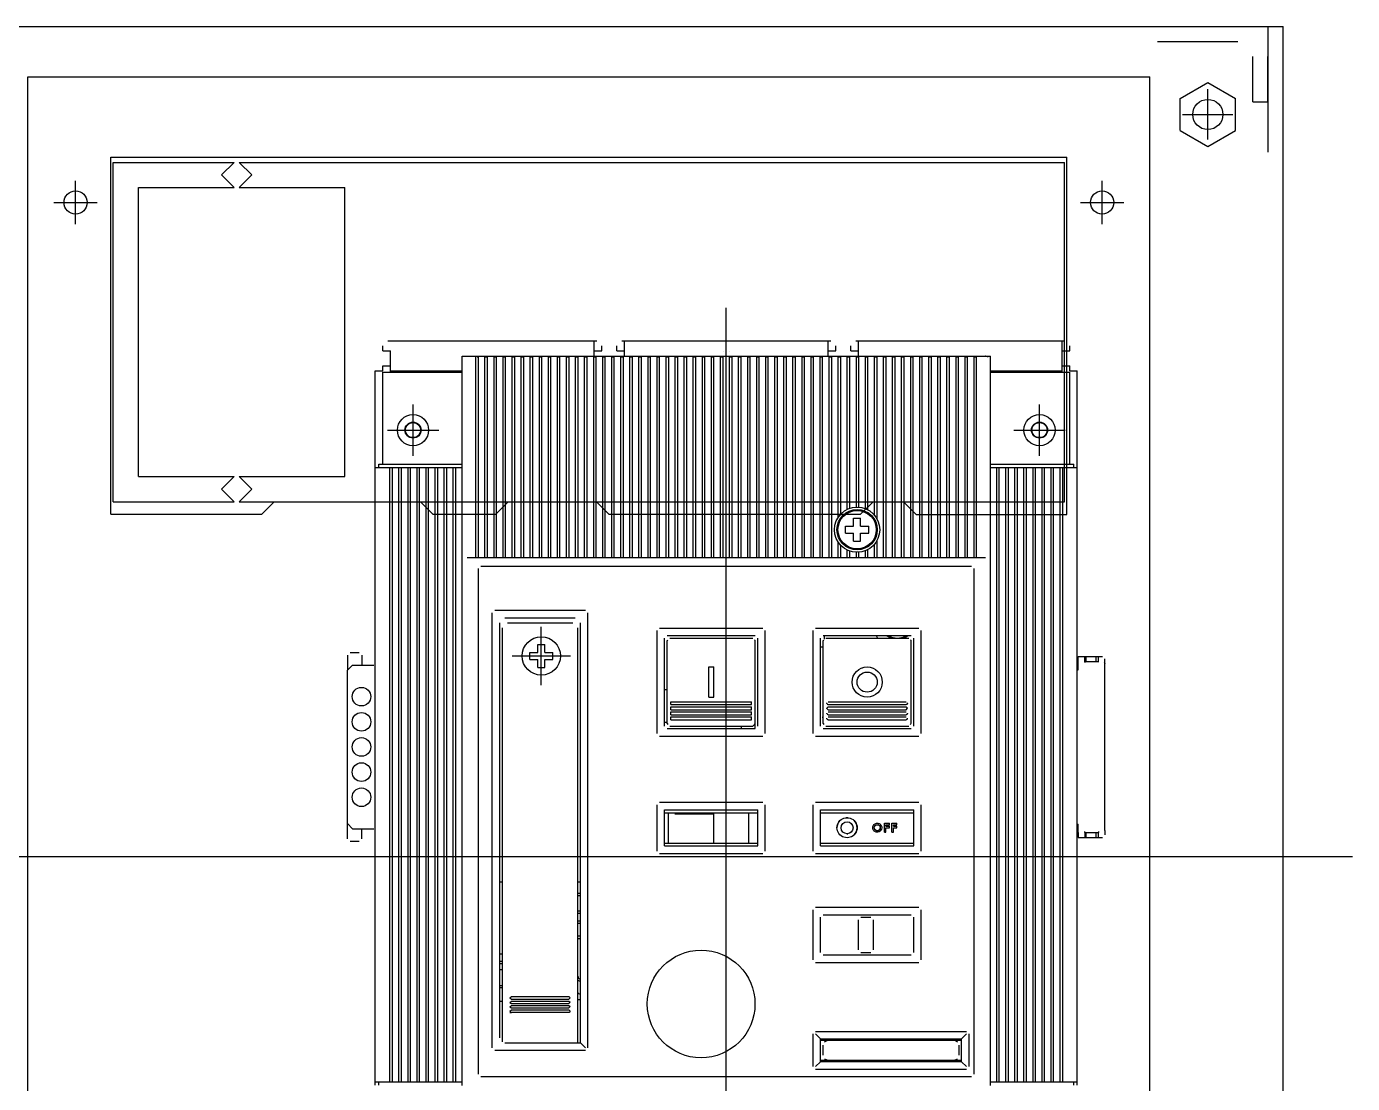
# Model space of a CAD drawing. Header units: metres. Extents: x -260 to 2001, y 2594 to 9590.
# Drawn here: x 1330.6 to 1594.1, y 4303.6 to 4513.8 of the extents above; entities that cross this region are included whole.
import ezdxf

# ---------------------------------------------------------------- set-up
doc = ezdxf.new("R2010")
doc.units = ezdxf.units.M

# ---------------------------------------------------------------- blocks, each defined once
blk = doc.blocks.new('ABB-TR_T5_3')
for p, q in [((40.89, 346.99), (490.89, 346.99)), ((490.89, 346.99), (506.84, 346.99)), ((506.84, 346.99), (509.89, 346.99)), ((509.89, 346.99), (512.89, 346.99)), ((512.89, 321.99), (512.89, 346.99)), ((512.89, 346.99), (515.89, 346.99)), ((515.89, 321.99), (515.89, 346.99)), ((490.89, 343.99), (506.84, 343.99)), ((509.84, 331.99), (509.84, 340.99)), ((512.84, 331.99), (512.84, 340.99)), ((266.39, 336.99), (489.39, 336.99)), ((266.39, 26.99), (266.39, 336.99)), ((489.39, 26.99), (489.39, 336.99)), ((495.39, 332.66), (500.89, 335.84)), ((500.89, 335.84), (506.39, 332.66)), ((495.39, 326.31), (495.39, 332.66)), ((500.89, 324.49), (500.89, 334.49)), ((506.39, 326.31), (506.39, 332.66)), ((495.89, 329.49), (505.89, 329.49)), ((509.84, 331.99), (512.84, 331.99)), ((495.39, 326.31), (500.89, 323.13)), ((500.89, 323.13), (506.39, 326.31)), ((515.89, 41.99), (515.89, 321.99)), ((282.89, 320.97), (472.89, 320.97)), ((282.89, 250.03), (282.89, 320.97)), ((283.39, 252.49), (283.39, 319.97)), ((283.39, 319.97), (307.39, 319.97)), ((304.89, 317.47), (307.39, 319.97)), ((308.39, 319.97), (310.89, 317.47)), ((308.39, 319.97), (472.39, 319.97)), ((472.39, 252.49), (472.39, 319.97)), ((472.89, 249.97), (472.89, 320.97)), ((275.89, 307.69), (275.89, 316.29)), ((304.89, 317.47), (307.39, 314.97)), ((308.39, 314.97), (310.89, 317.47)), ((479.89, 307.69), (479.89, 316.29)), ((288.39, 257.49), (288.39, 314.97)), ((288.39, 314.97), (307.39, 314.97)), ((308.39, 314.97), (329.39, 314.97)), ((329.39, 257.49), (329.39, 314.97)), ((271.59, 311.99), (280.19, 311.99)), ((475.59, 311.99), (484.19, 311.99)), ((405.2, 76.15), (405.2, 291.05)), ((336.95, 282.49), (336.95, 283.49)), ((336.95, 282.49), (337.95, 282.49)), ((337.95, 284.49), (378.95, 284.49)), ((337.95, 282.49), (338.45, 282.49)), ((338.45, 278.49), (338.45, 282.49)), ((378.95, 283.49), (378.95, 284.49)), ((378.95, 284.49), (379.45, 284.49)), ((378.95, 281.44), (378.95, 283.49)), ((378.95, 282.49), (380.45, 282.49)), ((380.45, 282.49), (380.45, 283.49)), ((383.45, 282.49), (383.45, 283.49)), ((383.45, 282.49), (384.95, 282.49)), ((384.45, 284.49), (384.95, 284.49)), ((384.95, 283.49), (384.95, 284.49)), ((384.95, 284.49), (425.45, 284.49)), ((384.95, 281.44), (384.95, 283.49)), ((404.63, 282.29), (404.63, 282.29)), ((405.78, 282.29), (405.79, 282.29)), ((425.45, 283.49), (425.45, 284.49)), ((425.45, 284.49), (425.95, 284.49)), ((425.45, 281.44), (425.45, 283.49)), ((425.45, 282.49), (426.95, 282.49)), ((426.95, 282.49), (426.95, 283.49)), ((429.95, 282.49), (429.95, 283.49)), ((429.95, 282.49), (431.45, 282.49)), ((430.95, 284.49), (431.45, 284.49)), ((431.45, 284.49), (471.95, 284.49)), ((431.45, 283.49), (431.45, 284.49)), ((431.45, 281.44), (431.45, 283.49)), ((471.95, 284.49), (472.45, 284.49)), ((471.95, 283.49), (471.95, 284.49)), ((471.95, 278.24), (471.95, 283.49)), ((471.95, 282.49), (473.45, 282.49)), ((473.45, 282.49), (473.45, 283.49)), ((336.95, 279.49), (338.45, 279.49)), ((336.95, 278.49), (336.95, 279.49)), ((352.7, 280.44), (352.7, 281.44)), ((352.7, 281.44), (353.7, 281.44)), ((352.7, 242.43), (352.7, 280.44)), ((353.7, 281.44), (355.7, 281.44)), ((355.45, 280.44), (355.45, 281.29)), ((355.45, 242.44), (355.45, 280.44)), ((355.7, 281.44), (454.7, 281.44)), ((355.7, 281.3), (355.95, 281.3)), ((355.95, 280.44), (355.95, 281.3)), ((355.95, 242.44), (355.95, 280.44)), ((357.25, 281.3), (357.75, 281.3)), ((357.25, 280.44), (357.25, 281.3)), ((357.25, 242.44), (357.25, 280.44)), ((357.75, 280.44), (357.75, 281.3)), ((357.75, 242.44), (357.75, 280.44)), ((359.05, 281.3), (359.55, 281.3)), ((359.05, 280.44), (359.05, 281.3)), ((359.05, 242.44), (359.05, 280.44)), ((359.55, 280.44), (359.55, 281.3)), ((359.55, 242.44), (359.55, 280.44)), ((360.85, 281.3), (361.35, 281.3)), ((360.85, 280.44), (360.85, 281.3)), ((360.85, 242.44), (360.85, 280.44)), ((361.35, 280.44), (361.35, 281.3)), ((361.35, 242.44), (361.35, 280.44)), ((362.65, 281.3), (363.15, 281.3)), ((362.65, 280.44), (362.65, 281.3)), ((362.65, 242.44), (362.65, 280.44)), ((363.15, 280.44), (363.15, 281.3)), ((363.15, 242.44), (363.15, 280.44)), ((364.45, 281.3), (364.95, 281.3)), ((364.45, 280.44), (364.45, 281.3)), ((364.45, 242.44), (364.45, 280.44)), ((364.95, 280.44), (364.95, 281.3)), ((364.95, 242.44), (364.95, 280.44)), ((366.25, 281.3), (366.75, 281.3)), ((366.25, 280.44), (366.25, 281.3)), ((366.25, 242.44), (366.25, 280.44)), ((366.75, 280.44), (366.75, 281.3)), ((366.75, 242.44), (366.75, 280.44)), ((368.05, 281.3), (368.55, 281.3)), ((368.05, 280.44), (368.05, 281.3)), ((368.05, 242.44), (368.05, 280.44)), ((368.55, 280.44), (368.55, 281.3)), ((368.55, 242.44), (368.55, 280.44)), ((369.85, 281.3), (370.35, 281.3)), ((369.85, 280.44), (369.85, 281.3)), ((369.85, 242.44), (369.85, 280.44)), ((370.35, 280.44), (370.35, 281.3)), ((370.35, 242.44), (370.35, 280.44)), ((371.65, 281.3), (372.15, 281.3)), ((371.65, 280.44), (371.65, 281.3)), ((371.65, 242.44), (371.65, 280.44)), ((372.15, 280.44), (372.15, 281.3)), ((372.15, 242.44), (372.15, 280.44)), ((373.45, 281.3), (373.95, 281.3)), ((373.45, 280.44), (373.45, 281.3)), ((373.45, 242.44), (373.45, 280.44)), ((373.95, 280.44), (373.95, 281.3)), ((373.95, 242.44), (373.95, 280.44)), ((375.25, 281.3), (375.75, 281.3)), ((375.25, 280.44), (375.25, 281.3)), ((375.25, 242.44), (375.25, 280.44)), ((375.75, 280.44), (375.75, 281.3)), ((375.75, 242.44), (375.75, 280.44)), ((377.05, 281.3), (377.55, 281.3)), ((377.05, 280.44), (377.05, 281.3)), ((377.05, 242.44), (377.05, 280.44)), ((377.55, 280.44), (377.55, 281.3)), ((377.55, 242.44), (377.55, 280.44)), ((378.85, 281.3), (379.35, 281.3)), ((378.85, 280.44), (378.85, 281.3)), ((378.85, 242.44), (378.85, 280.44)), ((379.35, 280.44), (379.35, 281.3)), ((379.35, 242.44), (379.35, 280.44)), ((380.65, 281.3), (381.15, 281.3)), ((380.65, 280.44), (380.65, 281.3)), ((380.65, 242.44), (380.65, 280.44)), ((381.15, 280.44), (381.15, 281.3)), ((381.15, 242.44), (381.15, 280.44)), ((382.45, 281.3), (382.95, 281.3)), ((382.45, 280.44), (382.45, 281.3)), ((382.45, 242.44), (382.45, 280.44)), ((382.95, 280.44), (382.95, 281.3)), ((382.95, 242.44), (382.95, 280.44)), ((384.25, 281.3), (384.75, 281.3)), ((384.25, 280.44), (384.25, 281.3)), ((384.25, 242.44), (384.25, 280.44)), ((384.75, 280.44), (384.75, 281.3)), ((384.75, 242.44), (384.75, 280.44)), ((386.05, 281.3), (386.55, 281.3)), ((386.05, 280.44), (386.05, 281.3)), ((386.05, 242.44), (386.05, 280.44)), ((386.55, 280.44), (386.55, 281.3)), ((386.55, 242.44), (386.55, 280.44)), ((387.85, 281.3), (388.35, 281.3)), ((387.85, 280.44), (387.85, 281.3)), ((387.85, 242.44), (387.85, 280.44)), ((388.35, 280.44), (388.35, 281.3)), ((388.35, 242.44), (388.35, 280.44)), ((389.65, 281.3), (390.15, 281.3)), ((389.65, 280.44), (389.65, 281.3)), ((389.65, 242.44), (389.65, 280.44)), ((390.15, 280.44), (390.15, 281.3)), ((390.15, 242.44), (390.15, 280.44)), ((391.45, 281.3), (391.95, 281.3)), ((391.45, 280.44), (391.45, 281.3)), ((391.45, 242.44), (391.45, 280.44)), ((391.95, 280.44), (391.95, 281.3)), ((391.95, 242.44), (391.95, 280.44)), ((393.25, 281.3), (393.75, 281.3)), ((393.25, 280.44), (393.25, 281.3)), ((393.25, 242.44), (393.25, 280.44)), ((393.75, 280.44), (393.75, 281.3)), ((393.75, 242.44), (393.75, 280.44)), ((395.05, 281.3), (395.55, 281.3)), ((395.05, 280.44), (395.05, 281.3)), ((395.05, 242.44), (395.05, 280.44)), ((395.55, 280.44), (395.55, 281.3)), ((395.55, 242.44), (395.55, 280.44)), ((396.85, 281.3), (397.35, 281.3)), ((396.85, 280.44), (396.85, 281.3)), ((396.85, 242.44), (396.85, 280.44)), ((397.35, 280.44), (397.35, 281.3)), ((397.35, 242.44), (397.35, 280.44)), ((398.65, 281.3), (399.15, 281.3)), ((398.65, 280.44), (398.65, 281.3)), ((398.65, 242.44), (398.65, 280.44)), ((399.15, 280.44), (399.15, 281.3)), ((399.15, 242.44), (399.15, 280.44)), ((400.45, 281.3), (400.95, 281.3)), ((400.45, 280.44), (400.45, 281.3)), ((400.45, 242.44), (400.45, 280.44)), ((400.95, 280.44), (400.95, 281.3)), ((400.95, 242.44), (400.95, 280.44)), ((402.25, 281.3), (402.75, 281.3)), ((402.25, 280.44), (402.25, 281.3)), ((402.25, 242.44), (402.25, 280.44)), ((402.75, 280.44), (402.75, 281.3)), ((402.75, 242.44), (402.75, 280.44)), ((404.05, 281.3), (404.55, 281.3)), ((404.05, 280.44), (404.05, 281.3)), ((404.05, 242.44), (404.05, 280.44)), ((404.55, 280.44), (404.55, 281.3)), ((404.55, 242.44), (404.55, 280.44)), ((405.85, 281.3), (406.35, 281.3)), ((405.85, 280.44), (405.85, 281.3)), ((405.85, 242.44), (405.85, 280.44)), ((406.35, 280.44), (406.35, 281.3)), ((406.35, 242.44), (406.35, 280.44)), ((407.65, 281.3), (408.15, 281.3)), ((407.65, 280.44), (407.65, 281.3)), ((407.65, 242.44), (407.65, 280.44)), ((408.15, 280.44), (408.15, 281.3)), ((408.15, 242.44), (408.15, 280.44)), ((409.45, 281.3), (409.95, 281.3)), ((409.45, 280.44), (409.45, 281.3)), ((409.45, 242.44), (409.45, 280.44)), ((409.95, 280.44), (409.95, 281.3)), ((409.95, 242.44), (409.95, 280.44)), ((411.25, 281.3), (411.75, 281.3)), ((411.25, 280.44), (411.25, 281.3)), ((411.25, 242.44), (411.25, 280.44)), ((411.75, 280.44), (411.75, 281.3)), ((411.75, 242.44), (411.75, 280.44)), ((413.05, 281.3), (413.55, 281.3)), ((413.05, 280.44), (413.05, 281.3)), ((413.05, 242.44), (413.05, 280.44)), ((413.55, 280.44), (413.55, 281.3)), ((413.55, 242.44), (413.55, 280.44)), ((414.85, 281.3), (415.35, 281.3)), ((414.85, 280.44), (414.85, 281.3)), ((414.85, 242.44), (414.85, 280.44)), ((415.35, 280.44), (415.35, 281.3)), ((415.35, 242.44), (415.35, 280.44)), ((416.65, 281.3), (417.15, 281.3)), ((416.65, 280.44), (416.65, 281.3)), ((416.65, 242.44), (416.65, 280.44)), ((417.15, 280.44), (417.15, 281.3)), ((417.15, 242.44), (417.15, 280.44)), ((418.45, 281.3), (418.95, 281.3)), ((418.45, 280.44), (418.45, 281.3)), ((418.45, 242.44), (418.45, 280.44)), ((418.95, 280.44), (418.95, 281.3)), ((418.95, 242.44), (418.95, 280.44)), ((420.25, 281.3), (420.75, 281.3)), ((420.25, 280.44), (420.25, 281.3)), ((420.25, 242.44), (420.25, 280.44)), ((420.75, 280.44), (420.75, 281.3)), ((420.75, 242.44), (420.75, 280.44)), ((422.05, 281.3), (422.55, 281.3)), ((422.05, 280.44), (422.05, 281.3)), ((422.05, 242.44), (422.05, 280.44)), ((422.55, 280.44), (422.55, 281.3)), ((422.55, 242.44), (422.55, 280.44)), ((423.85, 281.3), (424.35, 281.3)), ((423.85, 280.44), (423.85, 281.3)), ((423.85, 242.44), (423.85, 280.44)), ((424.35, 280.44), (424.35, 281.3)), ((424.35, 242.44), (424.35, 280.44)), ((425.65, 281.3), (426.15, 281.3)), ((425.65, 280.44), (425.65, 281.3)), ((425.65, 242.44), (425.65, 280.44)), ((426.15, 280.44), (426.15, 281.3)), ((426.15, 242.44), (426.15, 280.44)), ((427.45, 281.3), (427.95, 281.3)), ((427.45, 280.46), (427.45, 281.3)), ((427.45, 249.42), (427.45, 280.46)), ((427.95, 280.44), (427.95, 281.3)), ((427.95, 250.05), (427.95, 280.44)), ((429.25, 281.3), (429.75, 281.3)), ((429.25, 280.46), (429.25, 281.3)), ((429.25, 250.99), (429.25, 280.46)), ((429.75, 280.44), (429.75, 281.3)), ((429.75, 251.2), (429.75, 280.44)), ((431.05, 281.3), (431.55, 281.3)), ((431.05, 280.46), (431.05, 281.3)), ((431.05, 251.43), (431.05, 280.46)), ((431.55, 280.44), (431.55, 281.3)), ((431.55, 251.42), (431.55, 280.44)), ((432.85, 281.3), (433.35, 281.3)), ((432.85, 280.46), (432.85, 281.3)), ((432.85, 251.12), (432.85, 280.46)), ((433.35, 280.44), (433.35, 281.3)), ((433.35, 250.89), (433.35, 280.44)), ((434.65, 281.3), (435.15, 281.3)), ((434.65, 280.46), (434.65, 281.3)), ((434.65, 249.82), (434.65, 280.46)), ((435.15, 280.44), (435.15, 281.3)), ((435.15, 249.09), (435.15, 280.44)), ((436.45, 281.3), (436.95, 281.3)), ((436.45, 280.44), (436.45, 281.3)), ((436.45, 242.44), (436.45, 280.44)), ((436.95, 280.44), (436.95, 281.3)), ((436.95, 242.44), (436.95, 280.44)), ((438.25, 281.3), (438.75, 281.3)), ((438.25, 280.44), (438.25, 281.3)), ((438.25, 242.44), (438.25, 280.44)), ((438.75, 280.44), (438.75, 281.3)), ((438.75, 242.44), (438.75, 280.44)), ((440.05, 281.3), (440.55, 281.3)), ((440.05, 280.44), (440.05, 281.3)), ((440.05, 242.44), (440.05, 280.44)), ((440.55, 280.44), (440.55, 281.3)), ((440.55, 242.44), (440.55, 280.44)), ((441.85, 281.3), (442.35, 281.3)), ((441.85, 280.44), (441.85, 281.3)), ((441.85, 242.44), (441.85, 280.44)), ((442.35, 280.44), (442.35, 281.3)), ((442.35, 242.44), (442.35, 280.44)), ((443.65, 281.3), (444.15, 281.3)), ((443.65, 280.44), (443.65, 281.3)), ((443.65, 242.44), (443.65, 280.44)), ((444.15, 280.44), (444.15, 281.3)), ((444.15, 242.44), (444.15, 280.44)), ((445.45, 281.3), (445.95, 281.3)), ((445.45, 280.44), (445.45, 281.3)), ((445.45, 242.44), (445.45, 280.44)), ((445.95, 280.44), (445.95, 281.3)), ((445.95, 242.44), (445.95, 280.44)), ((447.25, 281.3), (447.75, 281.3)), ((447.25, 280.44), (447.25, 281.3)), ((447.25, 242.44), (447.25, 280.44)), ((447.75, 280.44), (447.75, 281.3)), ((447.75, 242.44), (447.75, 280.44)), ((449.05, 281.3), (449.55, 281.3)), ((449.05, 280.44), (449.05, 281.3)), ((449.05, 242.44), (449.05, 280.44)), ((449.55, 280.44), (449.55, 281.3)), ((449.55, 242.44), (449.55, 280.44)), ((450.85, 281.3), (451.35, 281.3)), ((450.85, 280.44), (450.85, 281.3)), ((450.85, 242.44), (450.85, 280.44)), ((451.35, 280.44), (451.35, 281.3)), ((451.35, 242.44), (451.35, 280.44)), ((452.65, 281.3), (453.15, 281.3)), ((452.65, 280.44), (452.65, 281.3)), ((452.65, 242.44), (452.65, 280.44)), ((453.15, 280.44), (453.15, 281.3)), ((453.15, 242.44), (453.15, 280.44)), ((454.45, 281.3), (454.7, 281.3)), ((454.45, 280.44), (454.45, 281.3)), ((454.45, 242.44), (454.45, 280.44)), ((454.7, 281.44), (456.7, 281.44)), ((454.95, 280.45), (454.95, 281.29)), ((454.95, 242.44), (454.95, 280.45)), ((456.7, 281.44), (457.2, 281.44)), ((457.2, 281.44), (457.7, 281.44)), ((457.2, 281.23), (457.2, 281.44)), ((457.7, 280.44), (457.7, 281.44)), ((457.7, 242.43), (457.7, 280.44)), ((471.95, 279.49), (473.45, 279.49)), ((473.45, 278.49), (473.45, 279.49)), ((335.45, 278.49), (336.95, 278.49)), ((335.45, 259.29), (335.45, 278.49)), ((336.95, 278.24), (337.95, 278.24)), ((336.95, 259.99), (336.95, 278.24)), ((337.95, 278.24), (352.7, 278.24)), ((338.45, 278.24), (338.45, 278.49)), ((338.45, 278.49), (352.7, 278.49)), ((338.77, 278.49), (339.45, 278.49)), ((457.7, 278.49), (471.95, 278.49)), ((457.7, 278.24), (473.45, 278.24)), ((473.45, 278.49), (474.95, 278.49)), ((473.45, 259.99), (473.45, 278.24)), ((474.95, 259.29), (474.95, 278.49)), ((342.95, 261.64), (342.95, 271.84)), ((467.45, 261.64), (467.45, 271.84)), ((337.85, 266.74), (348.05, 266.74)), ((462.35, 266.74), (472.55, 266.74)), ((335.45, 137.19), (335.45, 259.29)), ((335.45, 259.29), (338.35, 259.29)), ((336.15, 259.99), (338.45, 259.99)), ((336.15, 259.29), (336.15, 259.99)), ((338.35, 137.19), (338.35, 259.29)), ((338.35, 259.29), (338.85, 259.29)), ((338.45, 259.99), (352.7, 259.99)), ((338.85, 137.19), (338.85, 259.29)), ((338.85, 259.29), (340.15, 259.29)), ((340.15, 137.19), (340.15, 259.29)), ((340.15, 259.29), (340.65, 259.29)), ((340.65, 137.19), (340.65, 259.29)), ((340.65, 259.29), (341.95, 259.29)), ((341.95, 137.19), (341.95, 259.29)), ((341.95, 259.29), (342.45, 259.29)), ((342.45, 137.19), (342.45, 259.29)), ((342.45, 259.29), (343.75, 259.29)), ((343.75, 137.19), (343.75, 259.29)), ((343.75, 259.29), (344.25, 259.29)), ((344.25, 137.19), (344.25, 259.29)), ((344.25, 259.29), (345.55, 259.29)), ((345.55, 137.19), (345.55, 259.29)), ((345.55, 259.29), (346.05, 259.29)), ((346.05, 137.19), (346.05, 259.29)), ((346.05, 259.29), (347.35, 259.29)), ((347.35, 137.19), (347.35, 259.29)), ((347.35, 259.29), (347.85, 259.29)), ((347.85, 137.19), (347.85, 259.29)), ((347.85, 259.29), (349.15, 259.29)), ((349.15, 137.19), (349.15, 259.29)), ((349.15, 259.29), (349.65, 259.29)), ((349.65, 137.19), (349.65, 259.29)), ((349.65, 259.29), (350.95, 259.29)), ((350.95, 137.19), (350.95, 259.29)), ((350.95, 259.29), (351.45, 259.29)), ((351.45, 137.19), (351.45, 259.29)), ((351.45, 259.29), (352.7, 259.29)), ((457.7, 259.99), (474.25, 259.99)), ((457.7, 259.29), (474.95, 259.29)), ((458.95, 137.19), (458.95, 259.29)), ((459.45, 137.19), (459.45, 259.29)), ((460.75, 137.19), (460.75, 259.29)), ((461.25, 137.19), (461.25, 259.29)), ((462.55, 137.19), (462.55, 259.29)), ((463.05, 137.19), (463.05, 259.29)), ((464.35, 137.19), (464.35, 259.29)), ((464.85, 137.19), (464.85, 259.29)), ((466.15, 137.19), (466.15, 259.29)), ((466.65, 137.19), (466.65, 259.29)), ((467.95, 137.19), (467.95, 259.29)), ((468.45, 137.19), (468.45, 259.29)), ((469.75, 137.19), (469.75, 259.29)), ((470.25, 137.19), (470.25, 259.29)), ((471.55, 137.19), (471.55, 259.29)), ((472.05, 137.19), (472.05, 259.29)), ((474.25, 259.29), (474.25, 259.99)), ((474.95, 137.19), (474.95, 259.29)), ((288.39, 257.49), (307.39, 257.49)), ((304.89, 254.99), (307.39, 257.49)), ((308.39, 257.49), (310.89, 254.99)), ((308.39, 257.49), (329.39, 257.49)), ((304.89, 254.99), (307.39, 252.49)), ((308.39, 252.49), (310.89, 254.99)), ((283.39, 252.49), (307.39, 252.49)), ((308.39, 252.49), (472.39, 252.49)), ((312.89, 250.03), (315.35, 252.49)), ((315.35, 252.49), (344.42, 252.49)), ((344.42, 252.49), (346.89, 250.03)), ((359.39, 250.03), (361.85, 252.49)), ((361.85, 252.49), (379.42, 252.49)), ((379.42, 252.49), (381.89, 250.03)), ((431.89, 250.03), (434.36, 252.49)), ((434.36, 252.49), (440.42, 252.49)), ((440.42, 252.49), (442.94, 249.97)), ((282.89, 250.03), (312.89, 250.03)), ((346.89, 250.03), (359.39, 250.03)), ((381.89, 250.03), (431.89, 250.03)), ((430.5, 247.64), (430.5, 249.24)), ((430.5, 249.24), (431.9, 249.24)), ((431.9, 247.64), (431.9, 249.24)), ((442.94, 249.97), (472.89, 249.97)), ((427.2, 245.14), (427.2, 245.14)), ((428.9, 247.64), (430.5, 247.64)), ((428.9, 246.24), (428.9, 247.64)), ((428.9, 246.24), (430.5, 246.24)), ((430.5, 244.64), (430.5, 246.24)), ((431.9, 247.64), (433.5, 247.64)), ((431.9, 244.64), (431.9, 246.24)), ((431.9, 246.24), (433.5, 246.24)), ((433.5, 246.24), (433.5, 247.64)), ((352.7, 240.44), (352.7, 242.43)), ((355.45, 241.44), (355.45, 242.44)), ((355.95, 241.44), (355.95, 242.44)), ((357.25, 241.44), (357.25, 242.44)), ((357.75, 241.44), (357.75, 242.44)), ((359.05, 241.44), (359.05, 242.44)), ((359.55, 241.44), (359.55, 242.44)), ((360.85, 241.44), (360.85, 242.44)), ((361.35, 241.44), (361.35, 242.44)), ((362.65, 241.44), (362.65, 242.44)), ((363.15, 241.44), (363.15, 242.44)), ((364.45, 241.44), (364.45, 242.44)), ((364.95, 241.44), (364.95, 242.44)), ((366.25, 241.44), (366.25, 242.44)), ((366.75, 241.44), (366.75, 242.44)), ((368.05, 241.44), (368.05, 242.44)), ((368.55, 241.44), (368.55, 242.44)), ((369.85, 241.44), (369.85, 242.44)), ((370.35, 241.44), (370.35, 242.44)), ((371.65, 241.44), (371.65, 242.44)), ((372.15, 241.44), (372.15, 242.44)), ((373.45, 241.44), (373.45, 242.44)), ((373.95, 241.44), (373.95, 242.44)), ((375.25, 241.44), (375.25, 242.44)), ((375.75, 241.44), (375.75, 242.44)), ((377.05, 241.44), (377.05, 242.44)), ((377.55, 241.44), (377.55, 242.44)), ((378.85, 241.44), (378.85, 242.44)), ((379.35, 241.44), (379.35, 242.44)), ((380.65, 241.44), (380.65, 242.44)), ((381.15, 241.44), (381.15, 242.44)), ((382.45, 241.44), (382.45, 242.44)), ((382.95, 241.44), (382.95, 242.44)), ((384.25, 241.44), (384.25, 242.44)), ((384.75, 241.44), (384.75, 242.44)), ((386.05, 241.44), (386.05, 242.44)), ((386.55, 241.44), (386.55, 242.44)), ((387.85, 241.44), (387.85, 242.44)), ((388.35, 241.44), (388.35, 242.44)), ((389.65, 241.44), (389.65, 242.44)), ((390.15, 241.44), (390.15, 242.44)), ((391.45, 241.44), (391.45, 242.44)), ((391.95, 241.44), (391.95, 242.44)), ((393.25, 241.44), (393.25, 242.44)), ((393.75, 241.44), (393.75, 242.44)), ((395.05, 241.44), (395.05, 242.44)), ((395.55, 241.44), (395.55, 242.44)), ((396.85, 241.44), (396.85, 242.44)), ((397.35, 241.44), (397.35, 242.44)), ((398.65, 241.44), (398.65, 242.44)), ((399.15, 241.44), (399.15, 242.44)), ((400.45, 241.44), (400.45, 242.44)), ((400.95, 241.44), (400.95, 242.44)), ((402.25, 241.44), (402.25, 242.44)), ((402.75, 241.44), (402.75, 242.44)), ((404.05, 241.44), (404.05, 242.44)), ((404.55, 241.44), (404.55, 242.44)), ((405.85, 241.44), (405.85, 242.44)), ((406.35, 241.44), (406.35, 242.44)), ((407.65, 241.44), (407.65, 242.44)), ((408.15, 241.44), (408.15, 242.44)), ((409.45, 241.44), (409.45, 242.44)), ((409.95, 241.44), (409.95, 242.44)), ((411.25, 241.44), (411.25, 242.44)), ((411.75, 241.44), (411.75, 242.44)), ((413.05, 241.44), (413.05, 242.44)), ((413.55, 241.44), (413.55, 242.44)), ((414.85, 241.44), (414.85, 242.44)), ((415.35, 241.44), (415.35, 242.44)), ((416.65, 241.44), (416.65, 242.44)), ((417.15, 241.44), (417.15, 242.44)), ((418.45, 241.44), (418.45, 242.44)), ((418.95, 241.44), (418.95, 242.44)), ((420.25, 241.44), (420.25, 242.44)), ((420.75, 241.44), (420.75, 242.44)), ((422.05, 241.44), (422.05, 242.44)), ((422.55, 241.44), (422.55, 242.44)), ((423.85, 241.44), (423.85, 242.44)), ((424.35, 241.44), (424.35, 242.44)), ((425.65, 241.44), (425.65, 242.44)), ((426.15, 241.44), (426.15, 242.44)), ((427.45, 242.44), (427.45, 244.45)), ((427.45, 241.44), (427.45, 242.44)), ((427.95, 242.44), (427.95, 243.82)), ((427.95, 241.44), (427.95, 242.44)), ((429.25, 242.44), (429.25, 242.88)), ((429.25, 241.44), (429.25, 242.44)), ((429.75, 242.44), (429.75, 242.68)), ((429.75, 241.44), (429.75, 242.44)), ((430.5, 244.64), (431.9, 244.64)), ((431.05, 241.44), (431.05, 242.44)), ((431.55, 241.44), (431.55, 242.44)), ((432.85, 242.44), (432.85, 242.75)), ((432.85, 241.44), (432.85, 242.44)), ((433.35, 242.44), (433.35, 242.98)), ((433.35, 241.44), (433.35, 242.44)), ((434.65, 242.44), (434.65, 244.05)), ((434.65, 241.44), (434.65, 242.44)), ((435.15, 242.44), (435.15, 244.78)), ((435.15, 241.44), (435.15, 242.44)), ((436.45, 241.44), (436.45, 242.44)), ((436.95, 241.44), (436.95, 242.44)), ((438.25, 241.44), (438.25, 242.44)), ((438.75, 241.44), (438.75, 242.44)), ((440.05, 241.44), (440.05, 242.44)), ((440.55, 241.44), (440.55, 242.44)), ((441.85, 241.44), (441.85, 242.44)), ((442.35, 241.44), (442.35, 242.44)), ((443.65, 241.44), (443.65, 242.44)), ((444.15, 241.44), (444.15, 242.44)), ((445.45, 241.44), (445.45, 242.44)), ((445.95, 241.44), (445.95, 242.44)), ((447.25, 241.44), (447.25, 242.44)), ((447.75, 241.44), (447.75, 242.44)), ((449.05, 241.44), (449.05, 242.44)), ((449.55, 241.44), (449.55, 242.44)), ((450.85, 241.44), (450.85, 242.44)), ((451.35, 241.44), (451.35, 242.44)), ((452.65, 241.44), (452.65, 242.44)), ((453.15, 241.44), (453.15, 242.44)), ((454.45, 241.44), (454.45, 242.44)), ((454.95, 241.44), (454.95, 242.44)), ((457.7, 240.44), (457.7, 242.43)), ((352.7, 137.44), (352.7, 240.44)), ((353.7, 241.44), (355.7, 241.44)), ((355.7, 241.44), (454.7, 241.44)), ((454.7, 241.44), (456.7, 241.44)), ((457.7, 137.44), (457.7, 240.44)), ((355.95, 138.69), (355.95, 239.19)), ((356.45, 239.69), (453.95, 239.69)), ((454.45, 138.69), (454.45, 239.19)), ((358.7, 143.94), (358.7, 230.44)), ((359.2, 230.94), (377.2, 230.94)), ((361.2, 229.44), (375.2, 229.44)), ((377.7, 143.94), (377.7, 230.44)), ((360.2, 145.94), (360.2, 228.44)), ((360.7, 188.37), (360.7, 227.44)), ((361.7, 228.44), (374.7, 228.44)), ((368.44, 216.02), (368.44, 227.64)), ((375.7, 188.37), (375.7, 227.44)), ((376.2, 144.94), (376.2, 228.44)), ((391.45, 206.39), (391.45, 226.89)), ((391.95, 227.39), (412.45, 227.39)), ((412.95, 206.39), (412.95, 226.89)), ((422.45, 206.39), (422.45, 226.89)), ((422.95, 227.39), (443.45, 227.39)), ((443.95, 206.39), (443.95, 226.89)), ((367.74, 222.53), (367.74, 224.13)), ((367.74, 224.13), (369.14, 224.13)), ((369.14, 222.53), (369.14, 224.13)), ((392.95, 207.89), (392.95, 225.39)), ((393.45, 225.89), (410.95, 225.89)), ((393.45, 224.8), (393.6, 225.05)), ((393.45, 224.16), (393.45, 224.89)), ((393.45, 209.11), (393.45, 224.16)), ((393.95, 225.39), (410.45, 225.39)), ((410.8, 225.05), (410.95, 224.89)), ((410.95, 224.16), (410.95, 224.89)), ((410.95, 209.11), (410.95, 224.16)), ((411.45, 207.89), (411.45, 225.39)), ((423.95, 207.89), (423.95, 225.39)), ((424.45, 225.89), (441.95, 225.89)), ((424.45, 224.8), (424.6, 225.05)), ((424.45, 224.16), (424.45, 224.89)), ((424.45, 209.11), (424.45, 224.16)), ((424.7, 225.14), (424.7, 225.89)), ((424.95, 225.39), (441.45, 225.39)), ((434.98, 225.89), (435.27, 225.39)), ((436.98, 225.89), (437.96, 225.39)), ((437.38, 225.89), (438.02, 225.56)), ((438.02, 225.56), (439.12, 225.39)), ((439.29, 225.39), (440.38, 225.56)), ((440.38, 225.56), (441.02, 225.89)), ((440.45, 225.39), (441.43, 225.89)), ((441.8, 225.05), (441.95, 224.89)), ((441.95, 224.16), (441.95, 224.89)), ((441.95, 209.11), (441.95, 224.16)), ((442.45, 207.89), (442.45, 225.39)), ((329.95, 221.99), (329.95, 218.99)), ((330.45, 222.49), (332.25, 222.49)), ((332.75, 221.99), (332.75, 219.99)), ((362.62, 221.83), (374.25, 221.83)), ((366.14, 221.13), (366.14, 222.53)), ((366.14, 222.53), (367.74, 222.53)), ((369.14, 222.53), (370.74, 222.53)), ((370.74, 221.13), (370.74, 222.53)), ((423.95, 223.64), (424.23, 223.64)), ((424.23, 223.64), (424.45, 223.64)), ((475.15, 221.74), (476.45, 221.74)), ((475.15, 220.76), (475.15, 221.74)), ((476.45, 220.74), (476.45, 221.74)), ((476.45, 221.74), (476.7, 221.74)), ((476.7, 221.74), (478.7, 221.74)), ((476.7, 220.74), (476.7, 221.74)), ((478.7, 221.74), (479.15, 221.74)), ((478.7, 220.74), (478.7, 221.74)), ((479.15, 220.76), (479.15, 221.74)), ((479.15, 221.74), (479.95, 221.74)), ((329.95, 218.99), (330.95, 219.99)), ((329.95, 188.49), (329.95, 218.99)), ((330.95, 219.99), (332.75, 219.99)), ((332.75, 219.99), (335.15, 219.99)), ((335.45, 217.24), (335.45, 219.69)), ((366.14, 221.13), (367.74, 221.13)), ((367.74, 219.53), (367.74, 221.13)), ((367.74, 219.53), (369.14, 219.53)), ((369.14, 221.13), (370.74, 221.13)), ((369.14, 219.53), (369.14, 221.13)), ((401.7, 213.64), (401.7, 219.64)), ((401.7, 219.64), (402.7, 219.64)), ((402.7, 213.64), (402.7, 219.64)), ((432.2, 219.3), (432.2, 219.3)), ((474.95, 219.99), (475.15, 220.19)), ((474.95, 219.09), (475.15, 219.09)), ((475.15, 220.57), (475.15, 220.76)), ((475.15, 220.19), (475.15, 220.57)), ((475.15, 219.09), (475.15, 220.19)), ((476.45, 220.61), (476.45, 220.74)), ((476.45, 220.74), (479.15, 220.74)), ((476.45, 220.61), (476.45, 220.55)), ((479.15, 220.57), (479.15, 220.76)), ((479.15, 220.57), (479.15, 220.74)), ((480.3, 220.61), (480.33, 220.56)), ((480.33, 220.56), (480.45, 220.31)), ((480.45, 220.31), (480.45, 221.24)), ((480.45, 187.16), (480.45, 220.31)), ((335.45, 190.24), (335.45, 217.24)), ((392.95, 215.14), (393.45, 215.14)), ((401.7, 213.64), (402.7, 213.64)), ((394.2, 212.15), (394.2, 212.74)), ((394.2, 212.74), (410.2, 212.74)), ((394.2, 212.15), (410.2, 212.15)), ((394.2, 211.15), (394.2, 211.72)), ((394.2, 211.72), (410.2, 211.72)), ((394.2, 211.15), (410.2, 211.15)), ((410.2, 212.15), (410.2, 212.74)), ((410.2, 211.15), (410.2, 211.72)), ((425.2, 212.39), (425.2, 212.49)), ((425.2, 211.44), (425.45, 211.72)), ((425.2, 211.39), (425.2, 211.44)), ((425.2, 211.39), (425.45, 211.15)), ((425.45, 212.74), (440.95, 212.74)), ((425.45, 212.15), (440.95, 212.15)), ((425.45, 211.72), (440.95, 211.72)), ((425.45, 211.15), (440.95, 211.15)), ((440.95, 211.72), (441.2, 211.48)), ((440.95, 211.15), (441.2, 211.44)), ((441.2, 212.43), (441.2, 212.49)), ((441.2, 211.44), (441.2, 211.48)), ((392.95, 208.64), (393.45, 208.64)), ((393.45, 208.39), (393.45, 209.11)), ((393.45, 208.39), (393.6, 208.22)), ((394.2, 210.16), (394.2, 210.74)), ((394.2, 210.74), (410.2, 210.74)), ((394.2, 210.16), (410.2, 210.16)), ((394.2, 209.16), (394.2, 209.74)), ((394.2, 209.74), (410.2, 209.74)), ((394.2, 209.16), (410.2, 209.16)), ((410.2, 210.16), (410.2, 210.74)), ((410.2, 209.16), (410.2, 209.74)), ((410.8, 208.22), (410.95, 208.47)), ((410.83, 208.26), (410.95, 208.38)), ((410.95, 208.39), (410.95, 209.11)), ((410.95, 207.47), (410.95, 208.38)), ((424.23, 209.64), (424.45, 209.64)), ((424.45, 208.39), (424.45, 209.11)), ((424.45, 208.39), (424.6, 208.22)), ((425.2, 210.39), (425.2, 210.49)), ((425.2, 209.35), (425.2, 209.49)), ((425.45, 210.74), (440.95, 210.74)), ((425.45, 210.16), (440.95, 210.16)), ((425.45, 209.74), (440.95, 209.74)), ((425.45, 209.16), (440.95, 209.16)), ((441.2, 210.39), (441.2, 210.49)), ((441.2, 209.35), (441.2, 209.49)), ((441.8, 208.22), (441.95, 208.47)), ((441.95, 208.39), (441.95, 209.11)), ((391.95, 205.89), (412.45, 205.89)), ((393.45, 207.39), (410.95, 207.39)), ((393.95, 207.89), (410.45, 207.89)), ((408.2, 207.39), (408.2, 207.89)), ((410.45, 207.89), (410.71, 208.14)), ((410.95, 207.39), (410.95, 207.47)), ((422.95, 205.89), (443.45, 205.89)), ((424.45, 207.39), (441.95, 207.39)), ((424.7, 207.39), (424.7, 207.45)), ((424.95, 207.89), (441.45, 207.89)), ((391.95, 192.74), (412.45, 192.74)), ((422.95, 192.74), (443.45, 192.74)), ((335.45, 187.79), (335.45, 190.24)), ((391.45, 183.04), (391.45, 192.24)), ((392.95, 191.21), (411.45, 191.21)), ((392.95, 184.06), (392.95, 191.21)), ((392.95, 190.64), (411.45, 190.64)), ((393.7, 184.64), (393.7, 190.64)), ((394.95, 190.45), (402.7, 190.45)), ((395.2, 190.45), (395.2, 190.64)), ((402.7, 184.64), (402.7, 190.64)), ((409.7, 184.64), (409.7, 190.64)), ((411.45, 184.06), (411.45, 191.21)), ((412.95, 183.04), (412.95, 192.24)), ((422.45, 183.04), (422.45, 192.24)), ((423.95, 191.21), (442.45, 191.21)), ((423.95, 184.06), (423.95, 191.21)), ((423.95, 190.64), (442.45, 190.64)), ((442.45, 184.06), (442.45, 191.21)), ((443.95, 183.04), (443.95, 192.24)), ((329.95, 188.49), (330.95, 187.49)), ((329.95, 185.49), (329.95, 188.48)), ((330.95, 187.49), (332.75, 187.49)), ((332.75, 187.49), (335.15, 187.49)), ((332.75, 185.49), (332.75, 187.49)), ((360.7, 166.67), (360.7, 188.37)), ((375.7, 166.67), (375.7, 188.37)), ((436.61, 186.78), (436.61, 188.58)), ((436.61, 188.58), (437.61, 188.58)), ((436.61, 188.58), (437.61, 188.58)), ((436.91, 188.28), (437.61, 188.28)), ((436.91, 187.98), (436.91, 188.28)), ((436.91, 187.98), (436.91, 187.98)), ((436.91, 187.98), (437.61, 187.98)), ((436.91, 187.98), (437.61, 187.98)), ((436.91, 187.68), (437.61, 187.68)), ((436.91, 186.78), (436.91, 187.68)), ((437.1, 188.58), (437.1, 188.58)), ((437.1, 187.98), (437.1, 187.98)), ((437.61, 188.28), (437.61, 188.58)), ((437.61, 187.68), (437.61, 187.98)), ((438.11, 188.58), (439.11, 188.58)), ((438.11, 188.58), (439.11, 188.58)), ((438.11, 186.78), (438.11, 188.58)), ((438.4, 188.58), (438.4, 188.58)), ((438.41, 187.98), (438.41, 188.28)), ((438.41, 188.28), (439.11, 188.28)), ((438.41, 187.98), (439.11, 187.98)), ((438.41, 187.98), (439.11, 187.98)), ((438.41, 187.98), (438.41, 187.98)), ((438.41, 186.78), (438.41, 187.68)), ((438.41, 187.68), (439.11, 187.68)), ((439.11, 188.28), (439.11, 188.58)), ((439.11, 187.68), (439.11, 187.98)), ((474.95, 188.39), (475.15, 188.39)), ((474.95, 187.49), (475.15, 187.29)), ((475.15, 187.49), (475.15, 188.39)), ((475.15, 186.9), (475.15, 187.49)), ((480.45, 187.16), (480.45, 186.24)), ((330.45, 184.99), (332.25, 184.99)), ((392.95, 184.64), (411.45, 184.64)), ((423.95, 184.64), (442.45, 184.64)), ((436.61, 186.78), (436.91, 186.78)), ((438.11, 186.78), (438.41, 186.78)), ((475.15, 186.71), (475.15, 186.9)), ((475.15, 186.71), (475.15, 185.74)), ((475.15, 185.74), (476.45, 185.74)), ((476.45, 186.74), (476.45, 186.9)), ((476.45, 186.71), (476.45, 186.9)), ((476.45, 186.74), (479.15, 186.74)), ((476.45, 186.71), (476.45, 185.74)), ((476.45, 185.74), (476.7, 185.74)), ((476.7, 185.74), (476.7, 186.74)), ((476.7, 185.74), (478.7, 185.74)), ((478.7, 185.74), (478.7, 186.74)), ((478.7, 185.74), (479.15, 185.74)), ((479.15, 186.92), (479.15, 186.86)), ((479.15, 186.86), (479.15, 186.74)), ((479.15, 185.74), (479.15, 186.74)), ((479.15, 185.74), (479.95, 185.74)), ((0, 181.99), (529.63, 181.99)), ((325.98, 181.99), (487.96, 181.99)), ((391.95, 182.54), (412.45, 182.54)), ((392.95, 184.06), (411.45, 184.06)), ((422.95, 182.54), (443.45, 182.54)), ((423.95, 184.06), (442.45, 184.06)), ((360.2, 176.94), (360.7, 176.94)), ((375.7, 176.94), (376.2, 176.94)), ((375.7, 174.69), (376.2, 174.69)), ((375.7, 174.19), (376.2, 174.19)), ((422.45, 161.39), (422.45, 171.39)), ((422.95, 171.89), (443.45, 171.89)), ((443.95, 161.39), (443.95, 171.39)), ((375.7, 171.19), (376.2, 171.19)), ((375.7, 170.69), (376.2, 170.69)), ((375.7, 169.19), (376.2, 169.19)), ((375.7, 168.69), (376.2, 168.69)), ((423.95, 162.89), (423.95, 169.89)), ((424.45, 170.39), (441.95, 170.39)), ((431.45, 163.39), (431.45, 169.39)), ((431.95, 169.89), (433.95, 169.89)), ((434.45, 163.39), (434.45, 169.39)), ((442.45, 162.89), (442.45, 169.89)), ((360.7, 157.16), (360.7, 166.67)), ((375.7, 157.16), (375.7, 166.67)), ((375.7, 166.19), (376.2, 166.19)), ((375.7, 165.69), (376.2, 165.69)), ((360.2, 162.64), (360.7, 162.64)), ((360.2, 161.14), (360.7, 161.14)), ((422.95, 160.89), (443.45, 160.89)), ((424.45, 162.39), (441.95, 162.39)), ((431.95, 162.89), (433.95, 162.89)), ((360.2, 160.68), (360.7, 160.68)), ((360.2, 159.47), (360.7, 159.47)), ((360.2, 156.31), (360.7, 156.31)), ((360.2, 155.92), (360.7, 155.92)), ((360.7, 150.46), (360.7, 157.16)), ((375.7, 150.46), (375.7, 157.16)), ((360.2, 153.17), (360.7, 153.17)), ((362.2, 153.83), (362.49, 154.1)), ((362.2, 153.83), (362.49, 153.58)), ((362.2, 152.96), (362.49, 153.23)), ((362.2, 152.96), (362.49, 152.71)), ((362.49, 154.1), (373.91, 154.1)), ((362.49, 153.58), (373.91, 153.58)), ((362.49, 153.23), (373.91, 153.23)), ((373.91, 154.1), (374.2, 153.85)), ((373.91, 153.58), (374.2, 153.85)), ((373.91, 153.23), (374.2, 152.98)), ((373.91, 152.71), (374.2, 152.98)), ((375.7, 153.52), (376.2, 153.52)), ((360.7, 145.14), (360.7, 150.46)), ((362.2, 152.1), (362.49, 152.36)), ((362.2, 152.1), (362.49, 151.85)), ((362.2, 151.23), (362.49, 151.5)), ((362.2, 151.23), (362.49, 150.97)), ((362.2, 150.96), (362.49, 150.96)), ((362.49, 152.71), (373.91, 152.71)), ((362.49, 152.36), (373.91, 152.36)), ((362.49, 151.85), (373.91, 151.85)), ((362.49, 151.5), (373.91, 151.5)), ((362.49, 150.98), (373.91, 150.98)), ((373.91, 152.36), (374.2, 152.11)), ((373.91, 151.85), (374.2, 152.11)), ((373.91, 151.5), (374.2, 151.22)), ((374.2, 150.98), (374.2, 151.22)), ((375.7, 144.94), (375.7, 150.46)), ((361.2, 144.94), (376.2, 144.94)), ((375.7, 145.23), (375.7, 145.24)), ((422.45, 140.19), (422.45, 146.69)), ((422.95, 147.19), (452.95, 147.19)), ((423.95, 141.19), (423.95, 145.69)), ((423.95, 145.69), (451.95, 145.69)), ((423.95, 145.44), (425.45, 145.44)), ((424.74, 145.14), (425.38, 145.43)), ((425.38, 145.43), (425.45, 145.44)), ((425.45, 145.44), (426.45, 145.44)), ((426.45, 145.44), (449.45, 145.44)), ((428.95, 145.44), (428.95, 145.69)), ((432.95, 145.44), (432.95, 145.69)), ((434.35, 145.44), (434.35, 145.69)), ((441.35, 145.44), (441.35, 145.69)), ((442.73, 145.44), (442.77, 145.69)), ((442.92, 145.44), (442.96, 145.69)), ((444.4, 145.44), (444.4, 145.69)), ((446.45, 145.44), (446.45, 145.69)), ((449.45, 145.44), (450.45, 145.44)), ((450.45, 145.44), (450.45, 145.69)), ((450.45, 145.64), (450.48, 145.44)), ((450.45, 145.44), (450.52, 145.43)), ((450.45, 145.44), (451.95, 145.44)), ((450.52, 145.43), (451.16, 145.14)), ((450.63, 145.69), (450.67, 145.44)), ((450.7, 145.44), (450.7, 145.69)), ((451.95, 141.19), (451.95, 145.69)), ((453.45, 140.19), (453.45, 146.69)), ((359.2, 143.44), (377.2, 143.44)), ((424.45, 142.44), (424.45, 144.44)), ((451.45, 142.44), (451.45, 144.44)), ((422.95, 139.69), (452.95, 139.69)), ((423.95, 141.44), (425.45, 141.44)), ((423.95, 141.19), (451.95, 141.19)), ((424.74, 141.73), (425.38, 141.44)), ((425.38, 141.44), (425.45, 141.44)), ((425.45, 141.44), (426.45, 141.44)), ((426.45, 141.44), (449.45, 141.44)), ((439.14, 141.19), (439.49, 141.44)), ((445.46, 141.43), (445.46, 141.44)), ((446.62, 141.44), (446.7, 141.42)), ((446.7, 141.42), (446.79, 141.44)), ((447.95, 141.44), (447.95, 141.43)), ((449.45, 141.44), (450.45, 141.44)), ((450.45, 141.44), (450.52, 141.44)), ((450.45, 141.44), (451.95, 141.44)), ((450.52, 141.44), (451.16, 141.73)), ((335.45, 137.19), (338.35, 137.19)), ((335.45, 136.49), (335.45, 137.19)), ((336.15, 136.49), (336.15, 137.19)), ((338.35, 137.19), (338.85, 137.19)), ((338.85, 137.19), (340.15, 137.19)), ((340.15, 137.19), (340.65, 137.19)), ((340.65, 137.19), (341.95, 137.19)), ((341.95, 137.19), (342.45, 137.19)), ((342.45, 137.19), (343.75, 137.19)), ((343.75, 137.19), (344.25, 137.19)), ((344.25, 137.19), (345.55, 137.19)), ((345.55, 137.19), (346.05, 137.19)), ((346.05, 137.19), (347.35, 137.19)), ((347.35, 137.19), (347.85, 137.19)), ((347.85, 137.19), (349.15, 137.19)), ((349.15, 137.19), (349.65, 137.19)), ((349.65, 137.19), (350.95, 137.19)), ((350.95, 137.19), (351.45, 137.19)), ((351.45, 137.19), (352.7, 137.19)), ((352.7, 136.49), (352.7, 137.99)), ((352.7, 136.44), (352.7, 137.44)), ((356.45, 138.19), (453.95, 138.19)), ((457.7, 136.49), (457.7, 137.99)), ((457.7, 136.44), (457.7, 137.44)), ((457.7, 137.19), (458.95, 137.19)), ((458.95, 137.19), (459.45, 137.19)), ((459.45, 137.19), (460.75, 137.19)), ((460.75, 137.19), (461.25, 137.19)), ((461.25, 137.19), (462.55, 137.19)), ((462.55, 137.19), (463.05, 137.19)), ((463.05, 137.19), (464.35, 137.19)), ((464.35, 137.19), (464.85, 137.19)), ((464.85, 137.19), (466.15, 137.19)), ((466.15, 137.19), (466.65, 137.19)), ((466.65, 137.19), (467.95, 137.19)), ((467.95, 137.19), (468.45, 137.19)), ((468.45, 137.19), (469.75, 137.19)), ((469.75, 137.19), (470.25, 137.19)), ((470.25, 137.19), (471.55, 137.19)), ((471.55, 137.19), (472.05, 137.19)), ((472.05, 137.19), (474.95, 137.19)), ((474.25, 136.49), (474.25, 137.19)), ((474.95, 136.49), (474.95, 137.19))]:
    blk.add_line(p, q)
for points in [[(456.8, 281.43), (456.7, 281.44)], [(425.2, 212.39), (425.22, 212.29), (425.27, 212.22), (425.36, 212.16), (425.45, 212.15)], [(441.2, 212.39), (441.18, 212.29), (441.13, 212.22), (441.05, 212.16), (440.95, 212.15)], [(425.2, 210.39), (425.22, 210.3), (425.27, 210.23), (425.36, 210.18), (425.45, 210.16)], [(425.21, 209.34), (425.24, 209.27), (425.3, 209.21), (425.37, 209.17), (425.45, 209.16)], [(441.2, 210.39), (441.18, 210.3), (441.13, 210.23), (441.05, 210.18), (440.95, 210.16)], [(441.2, 209.34), (441.16, 209.27), (441.11, 209.21), (441.03, 209.17), (440.95, 209.16)], [(429.2, 185.68), (428.89, 185.71), (428.58, 185.78), (428.29, 185.9), (428.03, 186.06), (427.79, 186.27), (427.58, 186.51), (427.42, 186.77), (427.3, 187.06), (427.23, 187.37), (427.2, 187.68), (427.23, 188), (427.3, 188.3), (427.42, 188.59), (427.58, 188.86), (427.79, 189.1), (428.03, 189.3), (428.29, 189.46), (428.58, 189.58), (428.89, 189.66), (429.2, 189.68)], [(427.78, 189.09), (427.53, 188.79), (427.35, 188.44), (427.24, 188.07), (427.2, 187.68)], [(429.2, 189.68), (429.05, 189.68)], [(429.2, 189.68), (429.51, 189.66), (429.82, 189.58), (430.11, 189.46), (430.38, 189.3), (430.62, 189.1), (430.82, 188.86), (430.98, 188.59), (431.1, 188.3), (431.18, 188), (431.2, 187.68), (431.18, 187.37), (431.1, 187.06), (430.98, 186.77), (430.82, 186.51), (430.62, 186.27), (430.38, 186.06), (430.11, 185.9), (429.82, 185.78), (429.52, 185.71), (429.2, 185.68)], [(429.36, 189.68), (429.2, 189.68)], [(430.36, 188.01), (430.24, 188.28)], [(430.61, 186.27), (430.86, 186.57), (431.05, 186.91), (431.16, 187.29), (431.2, 187.68), (431.16, 188.07), (431.05, 188.44), (430.87, 188.79), (430.62, 189.09)], [(434.3, 187.68), (434.31, 187.82), (434.34, 187.95), (434.39, 188.08), (434.46, 188.2), (434.55, 188.3), (434.65, 188.39), (434.76, 188.47), (434.89, 188.52), (435.02, 188.56), (435.15, 188.58), (435.3, 188.58), (435.44, 188.55), (435.58, 188.5), (435.7, 188.43), (435.82, 188.34), (435.92, 188.23), (436, 188.11), (436.06, 187.97), (436.09, 187.83), (436.1, 187.68)], [(434.3, 187.7), (434.3, 187.68)], [(436.1, 187.68), (436.07, 187.42), (435.95, 187.19), (435.78, 186.99), (435.55, 186.85), (435.3, 186.79), (435.15, 186.78), (435, 186.81), (434.86, 186.85), (434.72, 186.92), (434.6, 187.01), (434.5, 187.12), (434.42, 187.25), (434.35, 187.38), (434.32, 187.53), (434.3, 187.68)], [(434.6, 187.68), (434.61, 187.56), (434.65, 187.45), (434.7, 187.35), (434.78, 187.26), (434.87, 187.18), (434.97, 187.13), (435.09, 187.09), (435.2, 187.08), (435.32, 187.09), (435.43, 187.13), (435.54, 187.18), (435.63, 187.26), (435.7, 187.35), (435.76, 187.45), (435.79, 187.56), (435.8, 187.68)], [(436.1, 187.68), (436.1, 187.69)], [(429.15, 186.48), (429.2, 186.48)], [(429.2, 186.48), (429.35, 186.49)], [(375.7, 158.19), (375.74, 157.97), (375.79, 157.87), (375.85, 157.78), (375.92, 157.71), (376.01, 157.66), (376.1, 157.62), (376.2, 157.61)], [(376.2, 157.12), (376.04, 157.15), (375.9, 157.21), (375.79, 157.32), (375.72, 157.44), (375.7, 157.58)], [(375.7, 154.95), (375.74, 154.84), (375.85, 154.75), (376.01, 154.69), (376.2, 154.66)], [(373.91, 150.98), (374.02, 151), (374.11, 151.05), (374.17, 151.12), (374.2, 151.21)], [(376.2, 144.94), (377.2, 143.94)], [(422.95, 146.69), (423.93, 145.7), (423.95, 145.69)], [(452.95, 146.69), (451.97, 145.7), (451.95, 145.69)], [(422.95, 140.19), (423.93, 141.17), (423.95, 141.19)], [(452.95, 140.19), (451.97, 141.17), (451.95, 141.19)]]:
    blk.add_lwpolyline(points)
for points in [[(434.6, 187.68), (434.6, 187.68)], [(435.8, 187.68), (435.8, 187.68)]]:
    blk.add_lwpolyline(points, close=True)
for centre, radius in [((500.89, 329.49), 3), ((275.89, 311.99), 2.3), ((479.89, 311.99), 2.3), ((342.95, 266.74), 3.1), ((467.45, 266.74), 3.1), ((342.95, 266.74), 1.6), ((342.95, 266.74), 1.5), ((467.45, 266.74), 1.6), ((467.45, 266.74), 1.5), ((431.2, 246.94), 4.5), ((431.2, 246.94), 4), ((431.2, 246.94), 3.81), ((368.44, 221.83), 3.81), ((433.2, 216.64), 3), ((433.2, 216.64), 2), ((332.7, 213.74), 1.85), ((332.7, 208.74), 1.85), ((332.7, 203.74), 1.85), ((332.7, 198.74), 1.85), ((332.7, 193.74), 1.85), ((429.2, 187.68), 1.2), ((435.2, 187.68), 0.6), ((400.2, 152.64), 10.7)]:
    blk.add_circle(centre, radius)

msp = doc.modelspace()

# ---------------------------------------------------------------- block references
msp.add_blockref('ABB-TR_T5_3', (1064.44, 4166.81))

doc.saveas('drawing.dxf')
